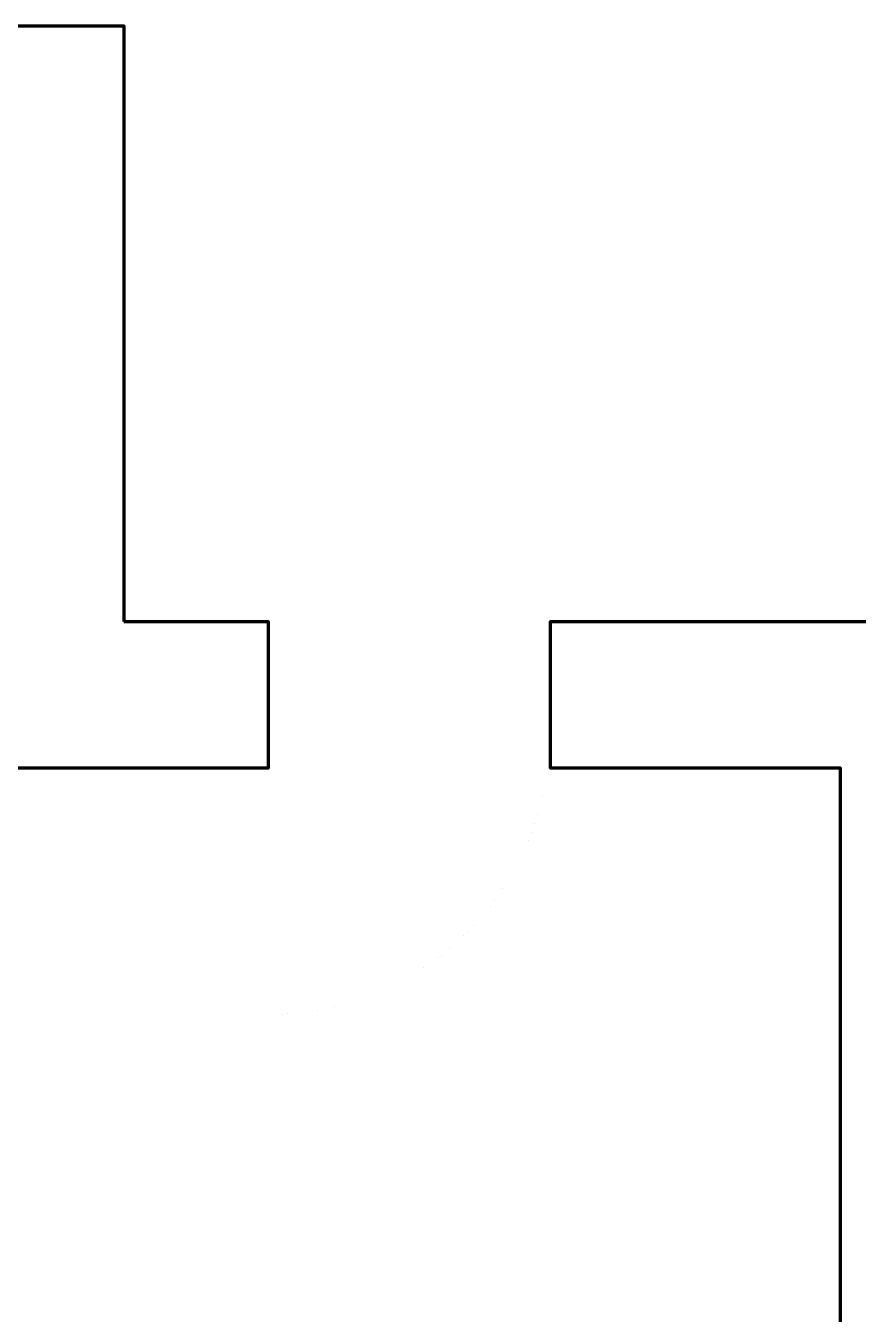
# Model space of a CAD drawing. Header units: metres. Extents: x -3.2 to 1.47, y -1.25 to 3.15.
# Drawn here: x -1.969 to -0.549, y 0.953 to 3.152 of the extents above; entities that cross this region are included whole.
import ezdxf

# ---------------------------------------------------------------- set-up
doc = ezdxf.new("R2010")
doc.units = ezdxf.units.M
doc.header["$LTSCALE"] = 10
doc.layers.get('0').update_dxf_attribs({"linetype": 'CONTINUOUS', "lineweight": 100})
for name, color, linetype, lineweight in [('doors', 1, 'CONTINUOUS', 100), ('roomitems', 2, 'CONTINUOUS', 100), ('structure', 4, 'CONTINUOUS', 100), ('walls', 8, 'CONTINUOUS', 100)]:
    doc.layers.add(name, color=color, linetype=linetype, lineweight=lineweight)

# ---------------------------------------------------------------- blocks, each defined once
blk = doc.blocks.new('F-0')
at = {"color": 0, "const_width": 0.01}
for points in [[(-673.5, 996.7), (-651.5, 996.7)], [(-651.5, 996.7), (-629.5, 996.7)], [(-629.5, 996.7), (-607.5, 996.7)], [(-607.5, 996.7), (-585.5, 996.7)], [(-585.5, 996.7), (-563.6, 996.7)], [(-563.6, 996.7), (-541.6, 996.7)], [(-541.6, 996.7), (-519.6, 996.7)], [(-519.6, 996.7), (-497.6, 996.7)], [(-510.4, 996.7), (-510.4, 996.7)], [(-510.4, 996.7), (-488.4, 996.7)], [(-510.4, 913.9), (-510.4, 996.7)], [(-510.4, 996.7), (-510.4, 996.7)], [(-510.4, 996.7), (-510.4, 996.7)], [(-510.4, 996.7), (-510.4, 996.7)], [(-510.4, 996.7), (-510.4, 996.7)], [(-510.4, 996.7), (-510.4, 996.7)], [(-510.4, 996.7), (-510.4, 996.7)], [(-510.4, 996.7), (-510.4, 996.7)], [(-510.4, 996.7), (-510.4, 996.7)], [(-510.4, 996.7), (-510.4, 996.7)], [(-510.4, 996.7), (-510.4, 996.7)], [(-510.4, 996.7), (-510.4, 996.7)], [(-510.4, 996.7), (-510.4, 996.7)], [(-510.4, 996.7), (-510.4, 996.7)], [(-510.4, 996.7), (-510.4, 996.7)], [(-497.6, 996.7), (-497.6, 913.9)], [(-488.4, 996.7), (-466.4, 996.7)], [(-466.4, 996.7), (-444.4, 996.7)], [(-444.4, 996.7), (-422.5, 996.7)], [(-422.5, 996.7), (-400.5, 996.7)], [(-400.5, 996.7), (-378.5, 996.7)], [(-378.5, 996.7), (-356.5, 996.7)], [(-356.5, 996.7), (-334.5, 996.7)], [(-334.5, 996.7), (-312.6, 996.7)], [(-312.6, 996.7), (-290.6, 996.7)], [(-290.6, 996.7), (-268.6, 996.7)], [(-268.6, 996.7), (-246.6, 996.7)], [(-259.4, 996.7), (-259.4, 996.7)], [(-259.4, 996.7), (-237.4, 996.7)], [(-259.4, 913.9), (-259.4, 996.7)], [(-259.4, 996.7), (-259.4, 996.7)], [(-259.4, 996.7), (-259.4, 996.7)], [(-259.4, 996.7), (-259.4, 996.7)], [(-259.4, 996.7), (-259.4, 996.7)], [(-259.4, 996.7), (-259.4, 996.7)], [(-259.4, 996.7), (-259.4, 996.7)], [(-259.4, 996.7), (-259.4, 996.7)], [(-259.4, 996.7), (-259.4, 996.7)], [(-259.4, 996.7), (-259.4, 996.7)], [(-259.4, 996.7), (-259.4, 996.7)], [(-259.4, 996.7), (-259.4, 996.7)], [(-259.4, 996.7), (-259.4, 996.7)], [(-259.4, 996.7), (-259.4, 996.7)], [(-259.4, 996.7), (-259.4, 996.7)], [(-246.6, 996.7), (-246.6, 913.9)], [(-237.4, 996.7), (-215.4, 996.7)], [(-215.4, 996.7), (-193.4, 996.7)], [(-193.4, 996.7), (-171.5, 996.7)], [(-171.5, 996.7), (-149.5, 996.7)], [(-149.5, 996.7), (-127.5, 996.7)], [(-127.5, 996.7), (-105.5, 996.7)], [(-105.5, 996.7), (-83.5, 996.7)], [(-83.5, 996.7), (-61.6, 996.7)], [(-61.6, 996.7), (-39.6, 996.7)], [(-39.6, 996.7), (-17.6, 996.7)], [(-17.6, 996.7), (4.4, 996.7)], [(-8.4, 996.7), (-8.4, 996.7)], [(-8.4, 996.7), (13.6, 996.7)], [(-8.4, 913.9), (-8.4, 996.7)], [(-8.4, 996.7), (-8.4, 996.7)], [(-8.4, 996.7), (-8.4, 996.7)], [(-8.4, 996.7), (-8.4, 996.7)], [(-8.4, 996.7), (-8.4, 996.7)], [(-8.4, 996.7), (-8.4, 996.7)], [(-8.4, 996.7), (-8.4, 996.7)], [(-8.4, 996.7), (-8.4, 996.7)], [(-8.4, 996.7), (-8.4, 996.7)], [(-8.4, 996.7), (-8.4, 996.7)], [(-8.4, 996.7), (-8.4, 996.7)], [(-8.4, 996.7), (-8.4, 996.7)], [(-8.4, 996.7), (-8.4, 996.7)], [(-8.4, 996.7), (-8.4, 996.7)], [(-8.4, 996.7), (-8.4, 996.7)], [(4.4, 996.7), (4.4, 913.9)], [(13.6, 996.7), (35.6, 996.7)], [(35.6, 996.7), (57.6, 996.7)], [(57.6, 996.7), (79.5, 996.7)], [(79.5, 996.7), (101.5, 996.7)], [(101.5, 996.7), (123.5, 996.7)], [(123.5, 996.7), (145.5, 996.7)], [(145.5, 996.7), (167.5, 996.7)], [(167.5, 996.7), (189.4, 996.7)], [(189.4, 996.7), (211.4, 996.7)], [(211.4, 996.7), (233.4, 996.7)], [(233.4, 996.7), (255.4, 996.7)], [(242.6, 996.7), (242.6, 996.7)], [(242.6, 996.7), (264.6, 996.7)], [(242.6, 913.9), (242.6, 996.7)], [(242.6, 996.7), (242.6, 996.7)], [(242.6, 996.7), (242.6, 996.7)], [(242.6, 996.7), (242.6, 996.7)], [(242.6, 996.7), (242.6, 996.7)], [(242.6, 996.7), (242.6, 996.7)], [(242.6, 996.7), (242.6, 996.7)], [(242.6, 996.7), (242.6, 996.7)], [(242.6, 996.7), (242.6, 996.7)], [(242.6, 996.7), (242.6, 996.7)], [(242.6, 996.7), (242.6, 996.7)], [(242.6, 996.7), (242.6, 996.7)], [(242.6, 996.7), (242.6, 996.7)], [(242.6, 996.7), (242.6, 996.7)], [(242.6, 996.7), (242.6, 996.7)], [(255.4, 996.7), (255.4, 913.9)], [(264.6, 996.7), (286.6, 996.7)], [(286.6, 996.7), (308.6, 996.7)], [(308.6, 996.7), (330.5, 996.7)], [(330.5, 996.7), (352.5, 996.7)], [(352.5, 996.7), (374.5, 996.7)], [(374.5, 996.7), (396.5, 996.7)], [(396.5, 996.7), (418.5, 996.7)], [(418.5, 996.7), (440.4, 996.7)], [(440.4, 996.7), (462.4, 996.7)], [(462.4, 996.7), (484.4, 996.7)], [(484.4, 996.7), (506.4, 996.7)], [(493.6, 996.7), (493.6, 996.7)], [(493.6, 996.7), (515.6, 996.7)], [(493.6, 913.9), (493.6, 996.7)], [(493.6, 996.7), (493.6, 996.7)], [(493.6, 996.7), (493.6, 996.7)], [(493.6, 996.7), (493.6, 996.7)], [(493.6, 996.7), (493.6, 996.7)], [(493.6, 996.7), (493.6, 996.7)], [(493.6, 996.7), (493.6, 996.7)], [(493.6, 996.7), (493.6, 996.7)], [(493.6, 996.7), (493.6, 996.7)], [(493.6, 996.7), (493.6, 996.7)], [(493.6, 996.7), (493.6, 996.7)], [(493.6, 996.7), (493.6, 996.7)], [(493.6, 996.7), (493.6, 996.7)], [(493.6, 996.7), (493.6, 996.7)], [(493.6, 996.7), (493.6, 996.7)], [(506.4, 996.7), (506.4, 913.9)], [(515.6, 996.7), (537.6, 996.7)], [(537.6, 996.7), (559.6, 996.7)], [(559.6, 996.7), (581.5, 996.7)], [(581.5, 996.7), (603.5, 996.7)], [(603.5, 996.7), (625.5, 996.7)], [(625.5, 996.7), (647.5, 996.7)], [(647.5, 996.7), (669.5, 996.7)], [(669.5, 996.7), (691.4, 996.7)], [(691.4, 996.7), (713.4, 996.7)], [(713.4, 996.7), (735.4, 996.7)], [(735.4, 996.7), (757.4, 996.7)], [(744.6, 996.7), (744.6, 996.7)], [(744.6, 996.7), (766.6, 996.7)], [(744.6, 913.9), (744.6, 996.7)], [(744.6, 996.7), (744.6, 996.7)], [(744.6, 996.7), (744.6, 996.7)], [(744.6, 996.7), (744.6, 996.7)], [(744.6, 996.7), (744.6, 996.7)], [(744.6, 996.7), (744.6, 996.7)], [(744.6, 996.7), (744.6, 996.7)], [(744.6, 996.7), (744.6, 996.7)], [(744.6, 996.7), (744.6, 996.7)], [(744.6, 996.7), (744.6, 996.7)], [(744.6, 996.7), (744.6, 996.7)], [(744.6, 996.7), (744.6, 996.7)], [(744.6, 996.7), (744.6, 996.7)], [(744.6, 996.7), (744.6, 996.7)], [(744.6, 996.7), (744.6, 996.7)], [(-510.4, 831.1), (-510.4, 913.9)], [(-497.6, 913.9), (-497.6, 831.1)], [(-259.4, 831.1), (-259.4, 913.9)], [(-246.6, 913.9), (-246.6, 831.1)], [(-8.4, 831.1), (-8.4, 913.9)], [(4.4, 913.9), (4.4, 831.1)], [(242.6, 831.1), (242.6, 913.9)], [(255.4, 913.9), (255.4, 831.1)], [(493.6, 831.1), (493.6, 913.9)], [(506.4, 913.9), (506.4, 831.1)], [(744.6, 831.1), (744.6, 913.9)], [(-510.4, 748.3), (-510.4, 831.1)], [(-497.6, 831.1), (-497.6, 748.3)], [(-259.4, 748.3), (-259.4, 831.1)], [(-246.6, 831.1), (-246.6, 748.3)], [(-8.4, 748.3), (-8.4, 831.1)], [(4.4, 831.1), (4.4, 748.3)], [(242.6, 748.3), (242.6, 831.1)], [(255.4, 831.1), (255.4, 748.3)], [(493.6, 748.3), (493.6, 831.1)], [(506.4, 831.1), (506.4, 748.3)], [(744.6, 748.3), (744.6, 831.1)], [(-510.4, 665.6), (-510.4, 748.3)], [(-497.6, 748.3), (-497.6, 665.6)], [(-259.4, 665.6), (-259.4, 748.3)], [(-246.6, 748.3), (-246.6, 665.6)], [(-8.4, 665.6), (-8.4, 748.3)], [(4.4, 748.3), (4.4, 665.6)], [(242.6, 665.6), (242.6, 748.3)], [(255.4, 748.3), (255.4, 665.6)], [(493.6, 665.6), (493.6, 748.3)], [(506.4, 748.3), (506.4, 665.6)], [(744.6, 665.6), (744.6, 748.3)], [(-510.4, 582.8), (-510.4, 665.6)], [(-497.6, 665.6), (-497.6, 582.8)], [(-259.4, 582.8), (-259.4, 665.6)], [(-246.6, 665.6), (-246.6, 582.8)], [(-8.4, 582.8), (-8.4, 665.6)], [(4.4, 665.6), (4.4, 582.8)], [(242.6, 582.8), (242.6, 665.6)], [(255.4, 665.6), (255.4, 582.8)], [(493.6, 582.8), (493.6, 665.6)], [(506.4, 665.6), (506.4, 582.8)], [(744.6, 582.8), (744.6, 665.6)], [(-510.4, 500), (-510.4, 582.8)], [(-497.6, 582.8), (-497.6, 500)], [(-259.4, 500), (-259.4, 582.8)], [(-246.6, 582.8), (-246.6, 500)], [(-8.4, 500), (-8.4, 582.8)], [(4.4, 582.8), (4.4, 500)], [(242.6, 500), (242.6, 582.8)], [(255.4, 582.8), (255.4, 500)], [(493.6, 500), (493.6, 582.8)], [(506.4, 582.8), (506.4, 500)], [(744.6, 500), (744.6, 582.8)], [(-510.4, 417.2), (-510.4, 500)], [(-497.6, 500), (-497.6, 417.2)], [(-259.4, 417.2), (-259.4, 500)], [(-246.6, 500), (-246.6, 417.2)], [(-8.4, 417.2), (-8.4, 500)], [(4.4, 500), (4.4, 417.2)], [(242.6, 417.2), (242.6, 500)], [(255.4, 500), (255.4, 417.2)], [(493.6, 417.2), (493.6, 500)], [(506.4, 500), (506.4, 417.2)], [(744.6, 417.2), (744.6, 500)], [(-510.4, 334.4), (-510.4, 417.2)], [(-497.6, 417.2), (-497.6, 334.4)], [(-259.4, 334.4), (-259.4, 417.2)], [(-246.6, 417.2), (-246.6, 334.4)], [(-8.4, 334.4), (-8.4, 417.2)], [(4.4, 417.2), (4.4, 334.4)], [(242.6, 334.4), (242.6, 417.2)], [(255.4, 417.2), (255.4, 334.4)], [(493.6, 334.4), (493.6, 417.2)], [(506.4, 417.2), (506.4, 334.4)], [(744.6, 334.4), (744.6, 417.2)], [(-510.4, 251.7), (-510.4, 334.4)], [(-497.6, 334.4), (-497.6, 251.7)], [(-259.4, 251.7), (-259.4, 334.4)], [(-246.6, 334.4), (-246.6, 251.7)], [(-8.4, 251.7), (-8.4, 334.4)], [(4.4, 334.4), (4.4, 251.7)], [(242.6, 251.7), (242.6, 334.4)], [(255.4, 334.4), (255.4, 251.7)], [(493.6, 251.7), (493.6, 334.4)], [(506.4, 334.4), (506.4, 251.7)], [(744.6, 251.7), (744.6, 334.4)], [(-510.4, 168.9), (-510.4, 251.7)], [(-497.6, 251.7), (-497.6, 168.9)], [(-259.4, 168.9), (-259.4, 251.7)], [(-246.6, 251.7), (-246.6, 168.9)], [(-8.4, 168.9), (-8.4, 251.7)], [(4.4, 251.7), (4.4, 168.9)], [(242.6, 168.9), (242.6, 251.7)], [(255.4, 251.7), (255.4, 168.9)], [(493.6, 168.9), (493.6, 251.7)], [(506.4, 251.7), (506.4, 168.9)], [(744.6, 168.9), (744.6, 251.7)], [(-510.4, 86.1), (-510.4, 168.9)], [(-497.6, 168.9), (-497.6, 86.1)], [(-259.4, 86.1), (-259.4, 168.9)], [(-246.6, 168.9), (-246.6, 86.1)], [(-8.4, 86.1), (-8.4, 168.9)], [(4.4, 168.9), (4.4, 86.1)], [(242.6, 86.1), (242.6, 168.9)], [(255.4, 168.9), (255.4, 86.1)], [(493.6, 86.1), (493.6, 168.9)], [(506.4, 168.9), (506.4, 86.1)], [(744.6, 86.1), (744.6, 168.9)], [(-510.4, 3.3), (-510.4, 86.1)], [(-497.6, 86.1), (-497.6, 3.3)], [(-259.4, 3.3), (-259.4, 86.1)], [(-246.6, 86.1), (-246.6, 3.3)], [(-8.4, 3.3), (-8.4, 86.1)], [(4.4, 86.1), (4.4, 3.3)], [(242.6, 3.3), (242.6, 86.1)], [(255.4, 86.1), (255.4, 3.3)], [(493.6, 3.3), (493.6, 86.1)], [(506.4, 86.1), (506.4, 3.3)], [(744.6, 3.3), (744.6, 86.1)], [(-651.5, 3.3), (-673.5, 3.3)], [(-629.5, 3.3), (-651.5, 3.3)], [(-607.5, 3.3), (-629.5, 3.3)], [(-585.5, 3.3), (-607.5, 3.3)], [(-563.6, 3.3), (-585.5, 3.3)], [(-541.6, 3.3), (-563.6, 3.3)], [(-519.6, 3.3), (-541.6, 3.3)], [(-497.6, 3.3), (-519.6, 3.3)], [(-488.4, 3.3), (-510.4, 3.3)], [(-466.4, 3.3), (-488.4, 3.3)], [(-444.4, 3.3), (-466.4, 3.3)], [(-422.5, 3.3), (-444.4, 3.3)], [(-400.5, 3.3), (-422.5, 3.3)], [(-378.5, 3.3), (-400.5, 3.3)], [(-356.5, 3.3), (-378.5, 3.3)], [(-334.5, 3.3), (-356.5, 3.3)], [(-312.6, 3.3), (-334.5, 3.3)], [(-290.6, 3.3), (-312.6, 3.3)], [(-268.6, 3.3), (-290.6, 3.3)], [(-246.6, 3.3), (-268.6, 3.3)], [(-237.4, 3.3), (-259.4, 3.3)], [(-215.4, 3.3), (-237.4, 3.3)], [(-193.4, 3.3), (-215.4, 3.3)], [(-171.5, 3.3), (-193.4, 3.3)], [(-149.5, 3.3), (-171.5, 3.3)], [(-127.5, 3.3), (-149.5, 3.3)], [(-105.5, 3.3), (-127.5, 3.3)], [(-83.5, 3.3), (-105.5, 3.3)], [(-61.6, 3.3), (-83.5, 3.3)], [(-39.6, 3.3), (-61.6, 3.3)], [(-17.6, 3.3), (-39.6, 3.3)], [(4.4, 3.3), (-17.6, 3.3)], [(13.6, 3.3), (-8.4, 3.3)], [(35.6, 3.3), (13.6, 3.3)], [(57.6, 3.3), (35.6, 3.3)], [(79.5, 3.3), (57.6, 3.3)], [(101.5, 3.3), (79.5, 3.3)], [(123.5, 3.3), (101.5, 3.3)], [(145.5, 3.3), (123.5, 3.3)], [(167.5, 3.3), (145.5, 3.3)], [(189.4, 3.3), (167.5, 3.3)], [(211.4, 3.3), (189.4, 3.3)], [(233.4, 3.3), (211.4, 3.3)], [(255.4, 3.3), (233.4, 3.3)], [(264.6, 3.3), (242.6, 3.3)], [(286.6, 3.3), (264.6, 3.3)], [(308.6, 3.3), (286.6, 3.3)], [(330.5, 3.3), (308.6, 3.3)], [(352.5, 3.3), (330.5, 3.3)], [(374.5, 3.3), (352.5, 3.3)], [(396.5, 3.3), (374.5, 3.3)], [(418.5, 3.3), (396.5, 3.3)], [(440.4, 3.3), (418.5, 3.3)], [(462.4, 3.3), (440.4, 3.3)], [(484.4, 3.3), (462.4, 3.3)], [(506.4, 3.3), (484.4, 3.3)], [(515.6, 3.3), (493.6, 3.3)], [(537.6, 3.3), (515.6, 3.3)], [(559.6, 3.3), (537.6, 3.3)], [(581.5, 3.3), (559.6, 3.3)], [(603.5, 3.3), (581.5, 3.3)], [(625.5, 3.3), (603.5, 3.3)], [(647.5, 3.3), (625.5, 3.3)], [(669.5, 3.3), (647.5, 3.3)], [(691.4, 3.3), (669.5, 3.3)], [(713.4, 3.3), (691.4, 3.3)], [(735.4, 3.3), (713.4, 3.3)], [(757.4, 3.3), (735.4, 3.3)], [(766.6, 3.3), (744.6, 3.3)]]:
    blk.add_lwpolyline(points, dxfattribs=at)
blk = doc.blocks.new('W-1-1')
at = {"color": 0, "const_width": 0.01}
for points in [[(-240.9, -40.2), (-240.9, 0)], [(240.9, 0), (236.5, -65.4)], [(240.9, 0), (240.9, 0)], [(-240.9, -80.3), (-240.9, -40.2)], [(236.5, -65.4), (223.7, -128.1)], [(-240.9, -120.5), (-240.9, -80.3)], [(-240.9, -160.6), (-240.9, -120.5)], [(223.7, -128.1), (203.1, -187.6)], [(-240.9, -200.8), (-240.9, -160.6)], [(203.1, -187.6), (175.2, -243.3)], [(-240.9, -240.9), (-240.9, -200.8)], [(-240.9, -281.1), (-240.9, -240.9)], [(175.2, -243.3), (140.6, -294.5)], [(-240.9, -321.3), (-240.9, -281.1)], [(140.6, -294.5), (99.8, -340.8)], [(-240.9, -361.4), (-240.9, -321.3)], [(99.8, -340.8), (53.6, -381.5)], [(-240.9, -401.6), (-240.9, -361.4)], [(53.6, -381.5), (2.3, -416.1)], [(-240.9, -441.7), (-240.9, -401.6)], [(2.3, -416.1), (-53.3, -444)], [(-240.9, -481.9), (-240.9, -441.7)], [(-53.3, -444), (-112.8, -464.7)], [(-175.5, -477.5), (-240.9, -481.9)], [(-112.8, -464.7), (-175.5, -477.5)]]:
    blk.add_lwpolyline(points, dxfattribs=at)
blk = doc.blocks.new('F-1-0')
at = {"color": 0, "const_width": 0.01}
for points in [[(-806, 252.4), (-806, 252.4)], [(-806, 252.4), (-671.7, 252.4)], [(-806, 211.8), (-806, 252.4)], [(-806, 252.4), (-806, 252.4)], [(-806, 252.4), (-806, 252.4)], [(-671.7, 252.4), (-537.3, 252.4)], [(-537.3, 252.4), (-403, 252.4)], [(-403, 252.4), (-268.7, 252.4)], [(-268.7, 252.4), (-134.3, 252.4)], [(-134.3, 252.4), (0, 252.4)], [(0, 252.4), (134.3, 252.4)], [(134.3, 252.4), (268.7, 252.4)], [(268.7, 252.4), (403, 252.4)], [(403, 252.4), (537.3, 252.4)], [(537.3, 252.4), (671.7, 252.4)], [(671.7, 252.4), (806, 252.4)], [(806, 252.4), (806, 211.8)], [(-806, 171.1), (-806, 211.8)], [(806, 211.8), (806, 171.1)], [(-806, 130.4), (-806, 171.1)], [(806, 171.1), (806, 130.4)], [(-806, 89.8), (-806, 130.4)], [(806, 130.4), (806, 89.8)], [(-806, 49.1), (-806, 89.8)], [(806, 89.8), (806, 49.1)], [(-806, 8.4), (-806, 49.1)], [(806, 49.1), (806, 8.4)], [(-806, -32.3), (-806, 8.4)], [(806, 8.4), (806, -32.3)], [(-806, -72.9), (-806, -32.3)], [(806, -32.3), (806, -72.9)], [(-806, -113.6), (-806, -72.9)], [(806, -72.9), (806, -113.6)], [(-806, -154.3), (-806, -113.6)], [(806, -113.6), (806, -154.3)], [(-806, -194.9), (-806, -154.3)], [(806, -154.3), (806, -194.9)], [(-806, -235.6), (-806, -194.9)], [(806, -194.9), (806, -235.6)], [(-671.7, -235.6), (-806, -235.6)], [(-806, -235.6), (-806, -235.6)], [(-806, -235.6), (-671.7, -235.6)], [(-806, -237), (-806, -235.6)], [(-806, -235.6), (-806, -235.6)], [(-806, -235.6), (-806, -235.6)], [(-806, -238.4), (-806, -237)], [(-806, -239.8), (-806, -238.4)], [(-806, -241.2), (-806, -239.8)], [(-806, -242.6), (-806, -241.2)], [(-537.3, -235.6), (-671.7, -235.6)], [(-671.7, -235.6), (-537.3, -235.6)], [(-403, -235.6), (-537.3, -235.6)], [(-537.3, -235.6), (-403, -235.6)], [(-268.7, -235.6), (-403, -235.6)], [(-403, -235.6), (-268.7, -235.6)], [(-134.3, -235.6), (-268.7, -235.6)], [(-268.7, -235.6), (-134.3, -235.6)], [(0, -235.6), (-134.3, -235.6)], [(-134.3, -235.6), (0, -235.6)], [(134.3, -235.6), (0, -235.6)], [(0, -235.6), (134.3, -235.6)], [(0, -237), (0, -235.6)], [(0, -238.4), (0, -237)], [(0, -239.8), (0, -238.4)], [(0, -241.2), (0, -239.8)], [(0, -242.6), (0, -241.2)], [(268.7, -235.6), (134.3, -235.6)], [(134.3, -235.6), (268.7, -235.6)], [(403, -235.6), (268.7, -235.6)], [(268.7, -235.6), (403, -235.6)], [(537.3, -235.6), (403, -235.6)], [(403, -235.6), (537.3, -235.6)], [(671.7, -235.6), (537.3, -235.6)], [(537.3, -235.6), (671.7, -235.6)], [(806, -235.6), (671.7, -235.6)], [(671.7, -235.6), (806, -235.6)], [(806, -235.6), (806, -237)], [(806, -237), (806, -238.4)], [(806, -238.4), (806, -239.8)], [(806, -239.8), (806, -241.2)], [(806, -241.2), (806, -242.6)], [(-806, -244), (-806, -242.6)], [(-806, -245.4), (-806, -244)], [(-806, -246.8), (-806, -245.4)], [(-806, -248.2), (-806, -246.8)], [(-806, -249.6), (-806, -248.2)], [(-806, -251), (-806, -249.6)], [(-806, -252.4), (-806, -251)], [(-671.7, -252.4), (-806, -252.4)], [(-537.3, -252.4), (-671.7, -252.4)], [(-403, -252.4), (-537.3, -252.4)], [(-268.7, -252.4), (-403, -252.4)], [(-134.3, -252.4), (-268.7, -252.4)], [(0, -252.4), (-134.3, -252.4)], [(-109.6, -263.2), (-109.5, -263.1)], [(-109.6, -263.3), (-109.6, -263.2)], [(-109.6, -263.4), (-109.6, -263.3)], [(-109.6, -264.2), (-109.6, -263.4)], [(-109.5, -263.1), (-109.4, -263)], [(-109.4, -263), (-109.3, -262.9)], [(-109.3, -262.9), (-109.1, -262.8)], [(-109.1, -262.8), (-109, -262.7)], [(-109, -262.7), (-108.8, -262.7)], [(-108.8, -262.7), (-108.6, -262.6)], [(-108.6, -262.6), (-108.4, -262.6)], [(-108.4, -262.6), (-108.2, -262.6)], [(-108.2, -262.6), (-108, -262.5)], [(-108, -262.5), (-108, -262.5)], [(-108, -262.5), (-106.3, -262.5)], [(-108, -262.5), (-108, -262.5)], [(-108, -262.5), (-108, -262.5)], [(-108, -262.5), (-108, -262.5)], [(-108, -262.5), (-108, -262.5)], [(-108, -262.5), (-108, -262.5)], [(-108, -262.5), (-108, -262.5)], [(-108, -262.5), (-108, -262.5)], [(-108, -262.5), (-108, -262.5)], [(-108, -262.5), (-108, -262.5)], [(-108, -262.5), (-108, -262.5)], [(-108, -262.5), (-108, -262.5)], [(-108, -262.5), (-108, -262.5)], [(-108, -262.5), (-108, -262.5)], [(-108, -262.5), (-108, -262.5)], [(-106.4, -252.4), (-106.4, -252.4)], [(-106.4, -252.4), (-105, -252.4)], [(-106.4, -253.3), (-106.4, -252.4)], [(-106.4, -252.4), (-106.4, -252.4)], [(-106.4, -252.4), (-106.4, -252.4)], [(-106.4, -254.1), (-106.4, -253.3)], [(-106.4, -255), (-106.4, -254.1)], [(-106.4, -255.8), (-106.4, -255)], [(-106.4, -256.7), (-106.4, -255.8)], [(-106.4, -257.5), (-106.4, -256.7)], [(-106.4, -258.3), (-106.4, -257.5)], [(-106.4, -259.2), (-106.4, -258.3)], [(-106.4, -260), (-106.4, -259.2)], [(-106.4, -260.9), (-106.4, -260)], [(-106.4, -261.7), (-106.4, -260.9)], [(-106.4, -262.5), (-106.4, -261.7)], [(-105, -262.5), (-106.4, -262.5)], [(-106.3, -262.5), (-104.5, -262.5)], [(-105, -252.4), (-103.7, -252.4)], [(-103.7, -262.5), (-105, -262.5)], [(-104.5, -262.5), (-102.8, -262.5)], [(-103.7, -252.4), (-102.4, -252.4)], [(-102.4, -262.5), (-103.7, -262.5)], [(-102.8, -262.5), (-101, -262.5)], [(-102.4, -252.4), (-101, -252.4)], [(-101, -262.5), (-102.4, -262.5)], [(-101, -252.4), (-99.7, -252.4)], [(-99.7, -262.5), (-101, -262.5)], [(-101, -262.5), (-99.3, -262.5)], [(-99.7, -252.4), (-98.3, -252.4)], [(-98.3, -262.5), (-99.7, -262.5)], [(-99.3, -262.5), (-97.5, -262.5)], [(-98.3, -252.4), (-97, -252.4)], [(-97, -262.5), (-98.3, -262.5)], [(-97.5, -262.5), (-95.8, -262.5)], [(-97, -252.4), (-95.6, -252.4)], [(-95.6, -262.5), (-97, -262.5)], [(-95.8, -262.5), (-94, -262.5)], [(-95.6, -252.4), (-94.3, -252.4)], [(-94.3, -262.5), (-95.6, -262.5)], [(-94.3, -252.4), (-93, -252.4)], [(-93, -262.5), (-94.3, -262.5)], [(-94, -262.5), (-92.3, -262.5)], [(-93, -252.4), (-91.6, -252.4)], [(-91.6, -262.5), (-93, -262.5)], [(-92.3, -262.5), (-90.5, -262.5)], [(-91.6, -252.4), (-90.3, -252.4)], [(-90.3, -262.5), (-91.6, -262.5)], [(-90.5, -262.5), (-88.8, -262.5)], [(-90.3, -252.4), (-90.3, -253.3)], [(-90.3, -253.3), (-90.3, -254.1)], [(-90.3, -254.1), (-90.3, -255)], [(-90.3, -255), (-90.3, -255.8)], [(-90.3, -255.8), (-90.3, -256.7)], [(-90.3, -256.7), (-90.3, -257.5)], [(-90.3, -257.5), (-90.3, -258.3)], [(-90.3, -258.3), (-90.3, -259.2)], [(-90.3, -259.2), (-90.3, -260)], [(-90.3, -260), (-90.3, -260.9)], [(-90.3, -260.9), (-90.3, -261.7)], [(-90.3, -261.7), (-90.3, -262.5)], [(-88.8, -262.5), (-87, -262.5)], [(-87, -262.5), (-86.8, -262.6)], [(-86.8, -262.6), (-86.6, -262.6)], [(-86.6, -262.6), (-86.4, -262.6)], [(-86.4, -262.6), (-86.2, -262.7)], [(-86.2, -262.7), (-86.1, -262.7)], [(-86.1, -262.7), (-85.9, -262.8)], [(-85.9, -262.8), (-85.8, -262.9)], [(-85.8, -262.9), (-85.7, -263)], [(-85.7, -263), (-85.6, -263.1)], [(-85.6, -263.1), (-85.5, -263.2)], [(-85.5, -263.2), (-85.5, -263.3)], [(-85.5, -263.3), (-85.4, -263.4)], [(-85.4, -263.4), (-85.4, -264.2)], [(0, -244), (0, -242.6)], [(0, -245.4), (0, -244)], [(0, -246.8), (0, -245.4)], [(0, -248.2), (0, -246.8)], [(0, -249.6), (0, -248.2)], [(0, -251), (0, -249.6)], [(0, -252.4), (0, -251)], [(134.3, -252.4), (0, -252.4)], [(0, -252.4), (0, -252.4)], [(85.5, -263.3), (85.5, -263.2)], [(85.4, -263.4), (85.5, -263.3)], [(85.4, -264.2), (85.4, -263.4)], [(85.5, -263.2), (85.6, -263.1)], [(85.6, -263.1), (85.7, -263)], [(85.7, -263), (85.8, -262.9)], [(85.8, -262.9), (85.9, -262.8)], [(85.9, -262.8), (86.1, -262.7)], [(86.1, -262.7), (86.2, -262.7)], [(86.2, -262.7), (86.4, -262.6)], [(86.4, -262.6), (86.6, -262.6)], [(86.6, -262.6), (86.8, -262.6)], [(86.8, -262.6), (87, -262.5)], [(87, -262.5), (87, -262.5)], [(87, -262.5), (88.8, -262.5)], [(87, -262.5), (87, -262.5)], [(87, -262.5), (87, -262.5)], [(87, -262.5), (87, -262.5)], [(87, -262.5), (87, -262.5)], [(87, -262.5), (87, -262.5)], [(87, -262.5), (87, -262.5)], [(87, -262.5), (87, -262.5)], [(87, -262.5), (87, -262.5)], [(87, -262.5), (87, -262.5)], [(87, -262.5), (87, -262.5)], [(87, -262.5), (87, -262.5)], [(87, -262.5), (87, -262.5)], [(87, -262.5), (87, -262.5)], [(87, -262.5), (87, -262.5)], [(88.8, -262.5), (90.5, -262.5)], [(90.3, -252.4), (90.3, -252.4)], [(90.3, -252.4), (91.6, -252.4)], [(90.3, -253.3), (90.3, -252.4)], [(90.3, -252.4), (90.3, -252.4)], [(90.3, -252.4), (90.3, -252.4)], [(90.3, -254.1), (90.3, -253.3)], [(90.3, -255), (90.3, -254.1)], [(90.3, -255.8), (90.3, -255)], [(90.3, -256.7), (90.3, -255.8)], [(90.3, -257.5), (90.3, -256.7)], [(90.3, -258.3), (90.3, -257.5)], [(90.3, -259.2), (90.3, -258.3)], [(90.3, -260), (90.3, -259.2)], [(90.3, -260.9), (90.3, -260)], [(90.3, -261.7), (90.3, -260.9)], [(90.3, -262.5), (90.3, -261.7)], [(91.6, -262.5), (90.3, -262.5)], [(90.5, -262.5), (92.3, -262.5)], [(91.6, -252.4), (93, -252.4)], [(93, -262.5), (91.6, -262.5)], [(92.3, -262.5), (94, -262.5)], [(93, -252.4), (94.3, -252.4)], [(94.3, -262.5), (93, -262.5)], [(94, -262.5), (95.8, -262.5)], [(94.3, -252.4), (95.6, -252.4)], [(95.6, -262.5), (94.3, -262.5)], [(95.6, -252.4), (97, -252.4)], [(97, -262.5), (95.6, -262.5)], [(95.8, -262.5), (97.5, -262.5)], [(97, -252.4), (98.3, -252.4)], [(98.3, -262.5), (97, -262.5)], [(97.5, -262.5), (99.3, -262.5)], [(98.3, -252.4), (99.7, -252.4)], [(99.7, -262.5), (98.3, -262.5)], [(99.3, -262.5), (101, -262.5)], [(99.7, -252.4), (101, -252.4)], [(101, -262.5), (99.7, -262.5)], [(101, -252.4), (102.4, -252.4)], [(102.4, -262.5), (101, -262.5)], [(101, -262.5), (102.8, -262.5)], [(102.4, -252.4), (103.7, -252.4)], [(103.7, -262.5), (102.4, -262.5)], [(102.8, -262.5), (104.5, -262.5)], [(103.7, -252.4), (105, -252.4)], [(105, -262.5), (103.7, -262.5)], [(104.5, -262.5), (106.3, -262.5)], [(105, -252.4), (106.4, -252.4)], [(106.4, -262.5), (105, -262.5)], [(106.3, -262.5), (108, -262.5)], [(106.4, -252.4), (106.4, -253.3)], [(106.4, -253.3), (106.4, -254.1)], [(106.4, -254.1), (106.4, -255)], [(106.4, -255), (106.4, -255.8)], [(106.4, -255.8), (106.4, -256.7)], [(106.4, -256.7), (106.4, -257.5)], [(106.4, -257.5), (106.4, -258.3)], [(106.4, -258.3), (106.4, -259.2)], [(106.4, -259.2), (106.4, -260)], [(106.4, -260), (106.4, -260.9)], [(106.4, -260.9), (106.4, -261.7)], [(106.4, -261.7), (106.4, -262.5)], [(108, -262.5), (108.2, -262.6)], [(108.2, -262.6), (108.4, -262.6)], [(108.4, -262.6), (108.6, -262.6)], [(108.6, -262.6), (108.8, -262.7)], [(108.8, -262.7), (109, -262.7)], [(109, -262.7), (109.1, -262.8)], [(109.1, -262.8), (109.3, -262.9)], [(109.3, -262.9), (109.4, -263)], [(109.4, -263), (109.5, -263.1)], [(109.5, -263.1), (109.6, -263.2)], [(109.6, -263.2), (109.6, -263.3)], [(109.6, -263.3), (109.6, -263.4)], [(109.6, -263.4), (109.6, -264.2)], [(268.7, -252.4), (134.3, -252.4)], [(403, -252.4), (268.7, -252.4)], [(537.3, -252.4), (403, -252.4)], [(671.7, -252.4), (537.3, -252.4)], [(806, -252.4), (671.7, -252.4)], [(806, -242.6), (806, -244)], [(806, -244), (806, -245.4)], [(806, -245.4), (806, -246.8)], [(806, -246.8), (806, -248.2)], [(806, -248.2), (806, -249.6)], [(806, -249.6), (806, -251)], [(806, -251), (806, -252.4)], [(-109.6, -265.1), (-109.6, -264.2)], [(-109.6, -265.9), (-109.6, -265.1)], [(-109.6, -266.8), (-109.6, -265.9)], [(-109.6, -267.6), (-109.6, -266.8)], [(-109.6, -268.4), (-109.6, -267.6)], [(-109.6, -269.3), (-109.6, -268.4)], [(-109.6, -270.1), (-109.6, -269.3)], [(-109.6, -271), (-109.6, -270.1)], [(-109.6, -271.8), (-109.6, -271)], [(-109.6, -272.6), (-109.6, -271.8)], [(-109.6, -273.5), (-109.6, -272.6)], [(-109.6, -273.6), (-109.6, -273.5)], [(-109.6, -273.7), (-109.6, -273.6)], [(-109.5, -273.8), (-109.6, -273.7)], [(-109.4, -273.9), (-109.5, -273.8)], [(-109.3, -274), (-109.4, -273.9)], [(-109.1, -274.1), (-109.3, -274)], [(-109, -274.1), (-109.1, -274.1)], [(-108.8, -274.2), (-109, -274.1)], [(-108.6, -274.3), (-108.8, -274.2)], [(-108.4, -274.3), (-108.6, -274.3)], [(-108.2, -274.3), (-108.4, -274.3)], [(-108, -274.3), (-108.2, -274.3)], [(-106.3, -274.3), (-108, -274.3)], [(-104.5, -274.3), (-106.3, -274.3)], [(-102.8, -274.3), (-104.5, -274.3)], [(-101, -274.3), (-102.8, -274.3)], [(-99.3, -274.3), (-101, -274.3)], [(-97.5, -274.3), (-99.3, -274.3)], [(-95.8, -274.3), (-97.5, -274.3)], [(-94, -274.3), (-95.8, -274.3)], [(-92.3, -274.3), (-94, -274.3)], [(-90.5, -274.3), (-92.3, -274.3)], [(-88.8, -274.3), (-90.5, -274.3)], [(-87, -274.3), (-88.8, -274.3)], [(-86.8, -274.3), (-87, -274.3)], [(-86.6, -274.3), (-86.8, -274.3)], [(-86.4, -274.3), (-86.6, -274.3)], [(-86.2, -274.2), (-86.4, -274.3)], [(-86.1, -274.1), (-86.2, -274.2)], [(-85.9, -274.1), (-86.1, -274.1)], [(-85.8, -274), (-85.9, -274.1)], [(-85.7, -273.9), (-85.8, -274)], [(-85.6, -273.8), (-85.7, -273.9)], [(-85.5, -273.7), (-85.6, -273.8)], [(-85.4, -273.5), (-85.5, -273.6)], [(-85.5, -273.6), (-85.5, -273.7)], [(-85.4, -264.2), (-85.4, -265.1)], [(-85.4, -265.1), (-85.4, -265.9)], [(-85.4, -265.9), (-85.4, -266.8)], [(-85.4, -266.8), (-85.4, -267.6)], [(-85.4, -267.6), (-85.4, -268.4)], [(-85.4, -268.4), (-85.4, -269.3)], [(-85.4, -269.3), (-85.4, -270.1)], [(-85.4, -270.1), (-85.4, -271)], [(-85.4, -271), (-85.4, -271.8)], [(-85.4, -271.8), (-85.4, -272.6)], [(-85.4, -272.6), (-85.4, -273.5)], [(85.4, -265.1), (85.4, -264.2)], [(85.4, -265.9), (85.4, -265.1)], [(85.4, -266.8), (85.4, -265.9)], [(85.4, -267.6), (85.4, -266.8)], [(85.4, -268.4), (85.4, -267.6)], [(85.4, -269.3), (85.4, -268.4)], [(85.4, -270.1), (85.4, -269.3)], [(85.4, -271), (85.4, -270.1)], [(85.4, -271.8), (85.4, -271)], [(85.4, -272.6), (85.4, -271.8)], [(85.4, -273.5), (85.4, -272.6)], [(85.5, -273.6), (85.4, -273.5)], [(85.5, -273.7), (85.5, -273.6)], [(85.6, -273.8), (85.5, -273.7)], [(85.7, -273.9), (85.6, -273.8)], [(85.8, -274), (85.7, -273.9)], [(85.9, -274.1), (85.8, -274)], [(86.1, -274.1), (85.9, -274.1)], [(86.2, -274.2), (86.1, -274.1)], [(86.4, -274.3), (86.2, -274.2)], [(86.6, -274.3), (86.4, -274.3)], [(86.8, -274.3), (86.6, -274.3)], [(87, -274.3), (86.8, -274.3)], [(88.8, -274.3), (87, -274.3)], [(90.5, -274.3), (88.8, -274.3)], [(92.3, -274.3), (90.5, -274.3)], [(94, -274.3), (92.3, -274.3)], [(95.8, -274.3), (94, -274.3)], [(97.5, -274.3), (95.8, -274.3)], [(99.3, -274.3), (97.5, -274.3)], [(101, -274.3), (99.3, -274.3)], [(102.8, -274.3), (101, -274.3)], [(104.5, -274.3), (102.8, -274.3)], [(106.3, -274.3), (104.5, -274.3)], [(108, -274.3), (106.3, -274.3)], [(108.2, -274.3), (108, -274.3)], [(108.4, -274.3), (108.2, -274.3)], [(108.6, -274.3), (108.4, -274.3)], [(108.8, -274.2), (108.6, -274.3)], [(109, -274.1), (108.8, -274.2)], [(109.1, -274.1), (109, -274.1)], [(109.3, -274), (109.1, -274.1)], [(109.4, -273.9), (109.3, -274)], [(109.5, -273.8), (109.4, -273.9)], [(109.6, -273.7), (109.5, -273.8)], [(109.6, -264.2), (109.6, -265.1)], [(109.6, -265.1), (109.6, -265.9)], [(109.6, -265.9), (109.6, -266.8)], [(109.6, -266.8), (109.6, -267.6)], [(109.6, -267.6), (109.6, -268.4)], [(109.6, -268.4), (109.6, -269.3)], [(109.6, -269.3), (109.6, -270.1)], [(109.6, -270.1), (109.6, -271)], [(109.6, -271), (109.6, -271.8)], [(109.6, -271.8), (109.6, -272.6)], [(109.6, -272.6), (109.6, -273.5)], [(109.6, -273.5), (109.6, -273.6)], [(109.6, -273.6), (109.6, -273.7)]]:
    blk.add_lwpolyline(points, dxfattribs=at)
blk = doc.blocks.new('F-1-1')
at = {"color": 0, "const_width": 0.01}
for points in [[(-232.1, 124), (-232.1, 124)], [(-232.1, 124), (-193.4, 124)], [(-232.1, 104), (-232.1, 124)], [(-232.1, 124), (-232.1, 124)], [(-232.1, 124), (-232.1, 124)], [(-193.4, 124), (-154.7, 124)], [(-154.7, 124), (-116.1, 124)], [(-116.1, 124), (-77.4, 124)], [(-77.4, 124), (-38.7, 124)], [(-38.7, 124), (0, 124)], [(0, 124), (38.7, 124)], [(38.7, 124), (77.4, 124)], [(77.4, 124), (116.1, 124)], [(116.1, 124), (154.7, 124)], [(154.7, 124), (193.4, 124)], [(193.4, 124), (232.1, 124)], [(232.1, 124), (232.1, 104)], [(-232.1, 84), (-232.1, 104)], [(232.1, 104), (232.1, 84)], [(-232.1, 64.1), (-232.1, 84)], [(232.1, 84), (232.1, 64.1)], [(-232.1, 44.1), (-232.1, 64.1)], [(-232.1, 24.1), (-232.1, 44.1)], [(232.1, 64.1), (232.1, 44.1)], [(232.1, 44.1), (232.1, 24.1)], [(-232.1, 4.1), (-232.1, 24.1)], [(232.1, 24.1), (232.1, 4.1)], [(-232.1, -15.8), (-232.1, 4.1)], [(232.1, 4.1), (232.1, -15.8)], [(-232.1, -35.8), (-232.1, -15.8)], [(232.1, -15.8), (232.1, -35.8)], [(-232.1, -55.8), (-232.1, -35.8)], [(232.1, -35.8), (232.1, -55.8)], [(-232.1, -75.8), (-232.1, -55.8)], [(232.1, -55.8), (232.1, -75.8)], [(-232.1, -95.8), (-232.1, -75.8)], [(232.1, -75.8), (232.1, -95.8)], [(-232.1, -115.7), (-232.1, -95.8)], [(232.1, -95.8), (232.1, -115.7)], [(-193.4, -115.7), (-232.1, -115.7)], [(-232.1, -115.7), (-232.1, -115.7)], [(-232.1, -115.7), (-193.4, -115.7)], [(-232.1, -116.4), (-232.1, -115.7)], [(-232.1, -115.7), (-232.1, -115.7)], [(-232.1, -115.7), (-232.1, -115.7)], [(-232.1, -117.1), (-232.1, -116.4)], [(-232.1, -117.8), (-232.1, -117.1)], [(-232.1, -118.5), (-232.1, -117.8)], [(-232.1, -119.2), (-232.1, -118.5)], [(-232.1, -119.9), (-232.1, -119.2)], [(-232.1, -120.6), (-232.1, -119.9)], [(-232.1, -121.2), (-232.1, -120.6)], [(-232.1, -121.9), (-232.1, -121.2)], [(-232.1, -122.6), (-232.1, -121.9)], [(-232.1, -123.3), (-232.1, -122.6)], [(-232.1, -124), (-232.1, -123.3)], [(-193.4, -124), (-232.1, -124)], [(-154.7, -115.7), (-193.4, -115.7)], [(-193.4, -115.7), (-154.7, -115.7)], [(-154.7, -124), (-193.4, -124)], [(-116.1, -115.7), (-154.7, -115.7)], [(-154.7, -115.7), (-116.1, -115.7)], [(-116.1, -124), (-154.7, -124)], [(-77.4, -115.7), (-116.1, -115.7)], [(-116.1, -115.7), (-77.4, -115.7)], [(-77.4, -124), (-116.1, -124)], [(-38.7, -115.7), (-77.4, -115.7)], [(-77.4, -115.7), (-38.7, -115.7)], [(-38.7, -124), (-77.4, -124)], [(0, -115.7), (-38.7, -115.7)], [(-38.7, -115.7), (0, -115.7)], [(0, -124), (-38.7, -124)], [(-31.6, -129.3), (-31.5, -129.2)], [(-31.6, -129.4), (-31.6, -129.3)], [(-31.6, -129.3), (-31.6, -129.3)], [(-31.6, -129.8), (-31.6, -129.4)], [(-31.6, -130.2), (-31.6, -129.8)], [(-31.6, -130.6), (-31.6, -130.2)], [(-31.6, -131), (-31.6, -130.6)], [(-31.6, -131.4), (-31.6, -131)], [(-31.6, -131.8), (-31.6, -131.4)], [(-31.6, -132.3), (-31.6, -131.8)], [(-31.5, -129.2), (-31.5, -129.1)], [(-31.5, -129.1), (-31.4, -129.1)], [(-31.5, -129.2), (-31.5, -129.2)], [(-31.4, -129.1), (-31.4, -129)], [(-31.4, -129), (-31.3, -129)], [(-31.3, -129), (-31.3, -129)], [(-31.3, -129), (-31.2, -129)], [(-31.2, -129), (-31.1, -129)], [(-31.2, -129), (-31.2, -129)], [(-31.1, -129), (-31.1, -129)], [(-31.1, -129), (-30.6, -129)], [(-31.1, -129), (-31.1, -129)], [(-31.1, -129), (-31.1, -129)], [(-31.1, -129), (-31.1, -129)], [(-31.1, -129), (-31.1, -129)], [(-31.1, -129), (-31.1, -129)], [(-31.1, -129), (-31.1, -129)], [(-31.1, -129), (-31.1, -129)], [(-31.1, -129), (-31.1, -129)], [(-31.1, -129), (-31.1, -129)], [(-31.1, -129), (-31.1, -129)], [(-31.1, -129), (-31.1, -129)], [(-31.1, -129), (-31.1, -129)], [(-31.1, -129), (-31.1, -129)], [(-31.1, -129), (-31.1, -129)], [(-30.6, -124), (-30.6, -124)], [(-30.6, -124), (-30.3, -124)], [(-30.6, -124.4), (-30.6, -124)], [(-30.6, -124), (-30.6, -124)], [(-30.6, -124), (-30.6, -124)], [(-30.6, -124.8), (-30.6, -124.4)], [(-30.6, -125.2), (-30.6, -124.8)], [(-30.6, -125.6), (-30.6, -125.2)], [(-30.6, -126.1), (-30.6, -125.6)], [(-30.6, -126.5), (-30.6, -126.1)], [(-30.6, -126.9), (-30.6, -126.5)], [(-30.6, -127.3), (-30.6, -126.9)], [(-30.6, -127.7), (-30.6, -127.3)], [(-30.6, -128.1), (-30.6, -127.7)], [(-30.6, -128.5), (-30.6, -128.1)], [(-30.6, -129), (-30.6, -128.5)], [(-30.3, -129), (-30.6, -129)], [(-30.6, -129), (-30.1, -129)], [(-30.3, -124), (-29.9, -124)], [(-29.9, -129), (-30.3, -129)], [(-30.1, -129), (-29.6, -129)], [(-29.9, -124), (-29.5, -124)], [(-29.5, -129), (-29.9, -129)], [(-29.6, -129), (-29.1, -129)], [(-29.5, -124), (-29.1, -124)], [(-29.1, -129), (-29.5, -129)], [(-29.1, -124), (-28.7, -124)], [(-28.7, -129), (-29.1, -129)], [(-29.1, -129), (-28.6, -129)], [(-28.7, -124), (-28.3, -124)], [(-28.3, -129), (-28.7, -129)], [(-28.6, -129), (-28.1, -129)], [(-28.3, -124), (-27.9, -124)], [(-27.9, -129), (-28.3, -129)], [(-28.1, -129), (-27.6, -129)], [(-27.9, -124), (-27.5, -124)], [(-27.5, -129), (-27.9, -129)], [(-27.6, -129), (-27.1, -129)], [(-27.5, -124), (-27.2, -124)], [(-27.2, -129), (-27.5, -129)], [(-27.2, -124), (-26.8, -124)], [(-26.8, -129), (-27.2, -129)], [(-27.1, -129), (-26.6, -129)], [(-26.8, -124), (-26.4, -124)], [(-26.4, -129), (-26.8, -129)], [(-26.6, -129), (-26.1, -129)], [(-26.4, -124), (-26, -124)], [(-26, -129), (-26.4, -129)], [(-26.1, -129), (-25.6, -129)], [(-26, -124), (-26, -124.4)], [(-26, -124.4), (-26, -124.8)], [(-26, -124.8), (-26, -125.2)], [(-26, -125.2), (-26, -125.6)], [(-26, -125.6), (-26, -126.1)], [(-26, -126.1), (-26, -126.5)], [(-26, -126.5), (-26, -126.9)], [(-26, -126.9), (-26, -127.3)], [(-26, -127.3), (-26, -127.7)], [(-26, -127.7), (-26, -128.1)], [(-26, -128.1), (-26, -128.5)], [(-26, -128.5), (-26, -129)], [(-25.6, -129), (-25.1, -129)], [(-25.1, -129), (-25, -129)], [(-25, -129), (-24.9, -129)], [(-24.9, -129), (-24.9, -129)], [(-24.9, -129), (-24.8, -129)], [(-24.8, -129), (-24.8, -129)], [(-24.8, -129), (-24.7, -129.1)], [(-24.7, -129.1), (-24.7, -129.1)], [(-24.7, -129.1), (-24.7, -129.2)], [(-24.7, -129.2), (-24.6, -129.2)], [(-24.6, -129.2), (-24.6, -129.3)], [(-24.6, -129.3), (-24.6, -129.3)], [(-24.6, -129.3), (-24.6, -129.4)], [(-24.6, -129.4), (-24.6, -129.8)], [(-24.6, -129.8), (-24.6, -130.2)], [(-24.6, -130.2), (-24.6, -130.6)], [(-24.6, -130.6), (-24.6, -131)], [(-24.6, -131), (-24.6, -131.4)], [(-24.6, -131.4), (-24.6, -131.8)], [(-24.6, -131.8), (-24.6, -132.3)], [(38.7, -115.7), (0, -115.7)], [(0, -115.7), (38.7, -115.7)], [(0, -116.4), (0, -115.7)], [(0, -117.1), (0, -116.4)], [(0, -117.8), (0, -117.1)], [(0, -118.5), (0, -117.8)], [(0, -119.2), (0, -118.5)], [(0, -119.9), (0, -119.2)], [(0, -120.6), (0, -119.9)], [(0, -121.2), (0, -120.6)], [(0, -121.9), (0, -121.2)], [(0, -122.6), (0, -121.9)], [(0, -123.3), (0, -122.6)], [(0, -124), (0, -123.3)], [(38.7, -124), (0, -124)], [(0, -124), (0, -124)], [(24.6, -129.3), (24.6, -129.2)], [(24.6, -129.2), (24.7, -129.2)], [(24.6, -129.4), (24.6, -129.3)], [(24.6, -129.3), (24.6, -129.3)], [(24.6, -129.8), (24.6, -129.4)], [(24.6, -130.2), (24.6, -129.8)], [(24.6, -130.6), (24.6, -130.2)], [(24.6, -131), (24.6, -130.6)], [(24.6, -131.4), (24.6, -131)], [(24.6, -131.8), (24.6, -131.4)], [(24.6, -132.3), (24.6, -131.8)], [(24.7, -129.1), (24.8, -129)], [(24.7, -129.2), (24.7, -129.1)], [(24.7, -129.1), (24.7, -129.1)], [(24.8, -129), (24.8, -129)], [(24.8, -129), (24.9, -129)], [(24.9, -129), (24.9, -129)], [(24.9, -129), (25, -129)], [(25, -129), (25.1, -129)], [(25.1, -129), (25.1, -129)], [(25.1, -129), (25.6, -129)], [(25.1, -129), (25.1, -129)], [(25.1, -129), (25.1, -129)], [(25.1, -129), (25.1, -129)], [(25.1, -129), (25.1, -129)], [(25.1, -129), (25.1, -129)], [(25.1, -129), (25.1, -129)], [(25.1, -129), (25.1, -129)], [(25.1, -129), (25.1, -129)], [(25.1, -129), (25.1, -129)], [(25.1, -129), (25.1, -129)], [(25.1, -129), (25.1, -129)], [(25.1, -129), (25.1, -129)], [(25.1, -129), (25.1, -129)], [(25.1, -129), (25.1, -129)], [(25.6, -129), (26.1, -129)], [(26, -124), (26, -124)], [(26, -124), (26.4, -124)], [(26, -124.4), (26, -124)], [(26, -124), (26, -124)], [(26, -124), (26, -124)], [(26, -124.8), (26, -124.4)], [(26, -125.2), (26, -124.8)], [(26, -125.6), (26, -125.2)], [(26, -126.1), (26, -125.6)], [(26, -126.5), (26, -126.1)], [(26, -126.9), (26, -126.5)], [(26, -127.3), (26, -126.9)], [(26, -127.7), (26, -127.3)], [(26, -128.1), (26, -127.7)], [(26, -128.5), (26, -128.1)], [(26, -129), (26, -128.5)], [(26.4, -129), (26, -129)], [(26.1, -129), (26.6, -129)], [(26.4, -124), (26.8, -124)], [(26.8, -129), (26.4, -129)], [(26.6, -129), (27.1, -129)], [(26.8, -124), (27.2, -124)], [(27.2, -129), (26.8, -129)], [(27.1, -129), (27.6, -129)], [(27.2, -124), (27.5, -124)], [(27.5, -129), (27.2, -129)], [(27.5, -124), (27.9, -124)], [(27.9, -129), (27.5, -129)], [(27.6, -129), (28.1, -129)], [(27.9, -124), (28.3, -124)], [(28.3, -129), (27.9, -129)], [(28.1, -129), (28.6, -129)], [(28.3, -124), (28.7, -124)], [(28.7, -129), (28.3, -129)], [(28.6, -129), (29.1, -129)], [(28.7, -124), (29.1, -124)], [(29.1, -129), (28.7, -129)], [(29.1, -124), (29.5, -124)], [(29.5, -129), (29.1, -129)], [(29.1, -129), (29.6, -129)], [(29.5, -124), (29.9, -124)], [(29.9, -129), (29.5, -129)], [(29.6, -129), (30.1, -129)], [(29.9, -124), (30.3, -124)], [(30.3, -129), (29.9, -129)], [(30.1, -129), (30.6, -129)], [(30.3, -124), (30.6, -124)], [(30.6, -129), (30.3, -129)], [(30.6, -124), (30.6, -124.4)], [(30.6, -124.4), (30.6, -124.8)], [(30.6, -124.8), (30.6, -125.2)], [(30.6, -125.2), (30.6, -125.6)], [(30.6, -125.6), (30.6, -126.1)], [(30.6, -126.1), (30.6, -126.5)], [(30.6, -126.5), (30.6, -126.9)], [(30.6, -126.9), (30.6, -127.3)], [(30.6, -127.3), (30.6, -127.7)], [(30.6, -127.7), (30.6, -128.1)], [(30.6, -128.1), (30.6, -128.5)], [(30.6, -128.5), (30.6, -129)], [(30.6, -129), (31.1, -129)], [(31.1, -129), (31.2, -129)], [(31.2, -129), (31.2, -129)], [(31.2, -129), (31.3, -129)], [(31.3, -129), (31.3, -129)], [(31.3, -129), (31.4, -129)], [(31.4, -129), (31.4, -129.1)], [(31.4, -129.1), (31.5, -129.1)], [(31.5, -129.1), (31.5, -129.2)], [(31.5, -129.2), (31.5, -129.2)], [(31.5, -129.2), (31.6, -129.3)], [(31.6, -129.3), (31.6, -129.3)], [(31.6, -129.3), (31.6, -129.4)], [(31.6, -129.4), (31.6, -129.8)], [(31.6, -129.8), (31.6, -130.2)], [(31.6, -130.2), (31.6, -130.6)], [(31.6, -130.6), (31.6, -131)], [(31.6, -131), (31.6, -131.4)], [(31.6, -131.4), (31.6, -131.8)], [(31.6, -131.8), (31.6, -132.3)], [(77.4, -115.7), (38.7, -115.7)], [(38.7, -115.7), (77.4, -115.7)], [(77.4, -124), (38.7, -124)], [(116.1, -115.7), (77.4, -115.7)], [(77.4, -115.7), (116.1, -115.7)], [(116.1, -124), (77.4, -124)], [(154.7, -115.7), (116.1, -115.7)], [(116.1, -115.7), (154.7, -115.7)], [(154.7, -124), (116.1, -124)], [(193.4, -115.7), (154.7, -115.7)], [(154.7, -115.7), (193.4, -115.7)], [(193.4, -124), (154.7, -124)], [(232.1, -115.7), (193.4, -115.7)], [(193.4, -115.7), (232.1, -115.7)], [(232.1, -124), (193.4, -124)], [(232.1, -115.7), (232.1, -116.4)], [(232.1, -116.4), (232.1, -117.1)], [(232.1, -117.1), (232.1, -117.8)], [(232.1, -117.8), (232.1, -118.5)], [(232.1, -118.5), (232.1, -119.2)], [(232.1, -119.2), (232.1, -119.9)], [(232.1, -119.9), (232.1, -120.6)], [(232.1, -120.6), (232.1, -121.2)], [(232.1, -121.2), (232.1, -121.9)], [(232.1, -121.9), (232.1, -122.6)], [(232.1, -122.6), (232.1, -123.3)], [(232.1, -123.3), (232.1, -124)], [(-31.6, -132.7), (-31.6, -132.3)], [(-31.6, -133.1), (-31.6, -132.7)], [(-31.6, -133.5), (-31.6, -133.1)], [(-31.6, -133.9), (-31.6, -133.5)], [(-31.6, -134.3), (-31.6, -133.9)], [(-31.6, -134.4), (-31.6, -134.3)], [(-31.5, -134.5), (-31.6, -134.4)], [(-31.6, -134.4), (-31.6, -134.4)], [(-31.5, -134.6), (-31.5, -134.5)], [(-31.5, -134.5), (-31.5, -134.5)], [(-31.4, -134.6), (-31.5, -134.6)], [(-31.4, -134.7), (-31.4, -134.6)], [(-31.3, -134.7), (-31.4, -134.7)], [(-31.2, -134.7), (-31.3, -134.7)], [(-31.3, -134.7), (-31.3, -134.7)], [(-31.1, -134.7), (-31.2, -134.7)], [(-31.2, -134.7), (-31.2, -134.7)], [(-30.6, -134.7), (-31.1, -134.7)], [(-30.1, -134.7), (-30.6, -134.7)], [(-29.6, -134.7), (-30.1, -134.7)], [(-29.1, -134.7), (-29.6, -134.7)], [(-28.6, -134.7), (-29.1, -134.7)], [(-28.1, -134.7), (-28.6, -134.7)], [(-27.6, -134.7), (-28.1, -134.7)], [(-27.1, -134.7), (-27.6, -134.7)], [(-26.6, -134.7), (-27.1, -134.7)], [(-26.1, -134.7), (-26.6, -134.7)], [(-25.6, -134.7), (-26.1, -134.7)], [(-25.1, -134.7), (-25.6, -134.7)], [(-25, -134.7), (-25.1, -134.7)], [(-24.9, -134.7), (-24.9, -134.7)], [(-24.9, -134.7), (-25, -134.7)], [(-24.8, -134.7), (-24.9, -134.7)], [(-24.7, -134.6), (-24.8, -134.7)], [(-24.8, -134.7), (-24.8, -134.7)], [(-24.6, -134.5), (-24.7, -134.5)], [(-24.7, -134.5), (-24.7, -134.6)], [(-24.7, -134.6), (-24.7, -134.6)], [(-24.6, -132.3), (-24.6, -132.7)], [(-24.6, -132.7), (-24.6, -133.1)], [(-24.6, -133.1), (-24.6, -133.5)], [(-24.6, -133.5), (-24.6, -133.9)], [(-24.6, -133.9), (-24.6, -134.3)], [(-24.6, -134.3), (-24.6, -134.4)], [(-24.6, -134.4), (-24.6, -134.4)], [(-24.6, -134.4), (-24.6, -134.5)], [(24.6, -132.7), (24.6, -132.3)], [(24.6, -133.1), (24.6, -132.7)], [(24.6, -133.5), (24.6, -133.1)], [(24.6, -133.9), (24.6, -133.5)], [(24.6, -134.3), (24.6, -133.9)], [(24.6, -134.4), (24.6, -134.3)], [(24.6, -134.5), (24.6, -134.4)], [(24.6, -134.4), (24.6, -134.4)], [(24.7, -134.5), (24.6, -134.5)], [(24.7, -134.6), (24.7, -134.5)], [(24.8, -134.7), (24.7, -134.6)], [(24.7, -134.6), (24.7, -134.6)], [(24.9, -134.7), (24.8, -134.7)], [(24.8, -134.7), (24.8, -134.7)], [(25, -134.7), (24.9, -134.7)], [(24.9, -134.7), (24.9, -134.7)], [(25.1, -134.7), (25, -134.7)], [(25.6, -134.7), (25.1, -134.7)], [(26.1, -134.7), (25.6, -134.7)], [(26.6, -134.7), (26.1, -134.7)], [(27.1, -134.7), (26.6, -134.7)], [(27.6, -134.7), (27.1, -134.7)], [(28.1, -134.7), (27.6, -134.7)], [(28.6, -134.7), (28.1, -134.7)], [(29.1, -134.7), (28.6, -134.7)], [(29.6, -134.7), (29.1, -134.7)], [(30.1, -134.7), (29.6, -134.7)], [(30.6, -134.7), (30.1, -134.7)], [(31.1, -134.7), (30.6, -134.7)], [(31.2, -134.7), (31.1, -134.7)], [(31.3, -134.7), (31.2, -134.7)], [(31.2, -134.7), (31.2, -134.7)], [(31.4, -134.7), (31.3, -134.7)], [(31.3, -134.7), (31.3, -134.7)], [(31.5, -134.6), (31.4, -134.6)], [(31.4, -134.6), (31.4, -134.7)], [(31.6, -134.4), (31.6, -134.4)], [(31.6, -134.4), (31.5, -134.5)], [(31.5, -134.5), (31.5, -134.5)], [(31.5, -134.5), (31.5, -134.6)], [(31.6, -132.3), (31.6, -132.7)], [(31.6, -132.7), (31.6, -133.1)], [(31.6, -133.1), (31.6, -133.5)], [(31.6, -133.5), (31.6, -133.9)], [(31.6, -133.9), (31.6, -134.3)], [(31.6, -134.3), (31.6, -134.4)]]:
    blk.add_lwpolyline(points, dxfattribs=at)

msp = doc.modelspace()

# ---------------------------------------------------------------- linework, layer by layer
at = {"layer": 'walls'}
for points in [[(-1.802, 2.135), (-1.556, 2.135), (-1.556, 1.885), (-2.052, 1.885), (-2.052, 2.902), (-2.946, 2.902), (-2.946, -0.996), (-2.896, -0.996), (-2.896, -1.246), (-3.196, -1.246), (-3.196, 3.152), (-1.802, 3.152)], [(-0.329, 0.418), (1.469, 0.418), (1.469, -1.246), (-0.68, -1.246), (-0.68, -0.996), (-0.579, -0.996), (-0.579, -0.666), (-0.459, -0.666), (-0.459, -0.996), (1.219, -0.996), (1.219, 0.168), (-0.459, 0.168), (-0.459, 0.02), (-0.579, 0.02), (-0.579, 1.885), (-1.074, 1.885), (-1.074, 2.135), (-0.329, 2.135)]]:
    msp.add_lwpolyline(points, close=True, dxfattribs=at)

# ---------------------------------------------------------------- block references
at = {"layer": 'doors', "xscale": 0.001, "yscale": 0.001}
msp.add_blockref('W-1-1', (-1.3158, 1.9453), dxfattribs=at)
at = {"layer": 'roomitems', "xscale": 0.001, "yscale": 0.001}
msp.add_blockref('F-1-1', (-1.7359, 1.7613), dxfattribs=at)
at = {"layer": 'roomitems', "xscale": 0.001, "yscale": 0.001, "rotation": -90.00021046}
msp.add_blockref('F-1-0', (-0.8315, 0.8455), dxfattribs=at)
at = {"layer": 'structure', "xscale": 0.001, "yscale": 0.001}
msp.add_blockref('F-0', (-1.297, 2.0353), dxfattribs=at)

doc.saveas('drawing.dxf')
